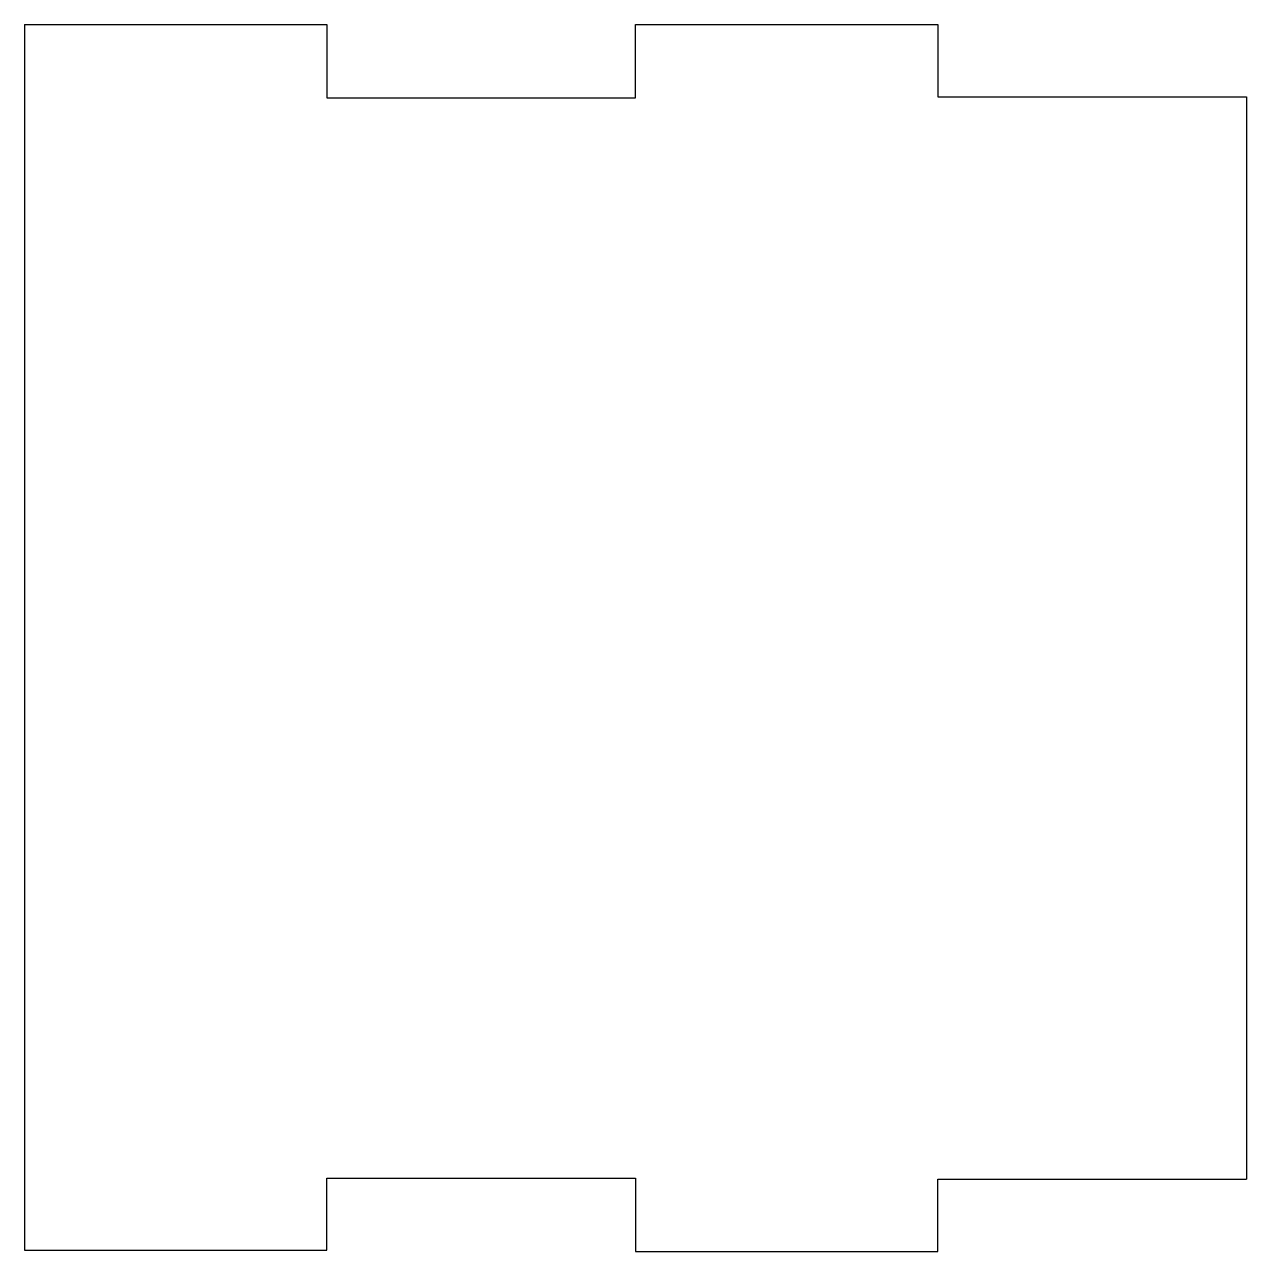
# Model space of a CAD drawing. Extents: x 0.25 to 2.25, y -1 to 1.
import ezdxf

# ---------------------------------------------------------------- set-up
doc = ezdxf.new("R2010")
doc.units = 0
doc.header["$MEASUREMENT"] = 0
doc.layers.add('VISIBLE', color=7, linetype='CONTINUOUS')

msp = doc.modelspace()

# ---------------------------------------------------------------- linework, layer by layer
at = {"layer": 'VISIBLE'}
for p, q in [((0.25, 1.0039), (0.745, 1.0039)), ((0.25, 1.0039), (0.25, -1.002)), ((0.745, 1.0039), (0.745, 0.8839)), ((1.25, 1.0039), (1.745, 1.0039)), ((1.25, 0.8839), (1.25, 1.0039)), ((1.745, 1.0039), (1.745, 0.8858)), ((0.745, 0.8839), (1.25, 0.8839)), ((1.745, 0.8858), (2.25, 0.8858)), ((2.25, 0.8858), (2.25, -0.8858)), ((0.745, -1.002), (0.745, -0.8839)), ((0.745, -0.8839), (1.25, -0.8839)), ((1.25, -0.8839), (1.25, -1.0039)), ((1.745, -1.0039), (1.745, -0.8858)), ((1.745, -0.8858), (2.25, -0.8858)), ((0.25, -1.002), (0.745, -1.002)), ((1.25, -1.0039), (1.745, -1.0039))]:
    msp.add_line(p, q, dxfattribs=at)

doc.saveas('drawing.dxf')
